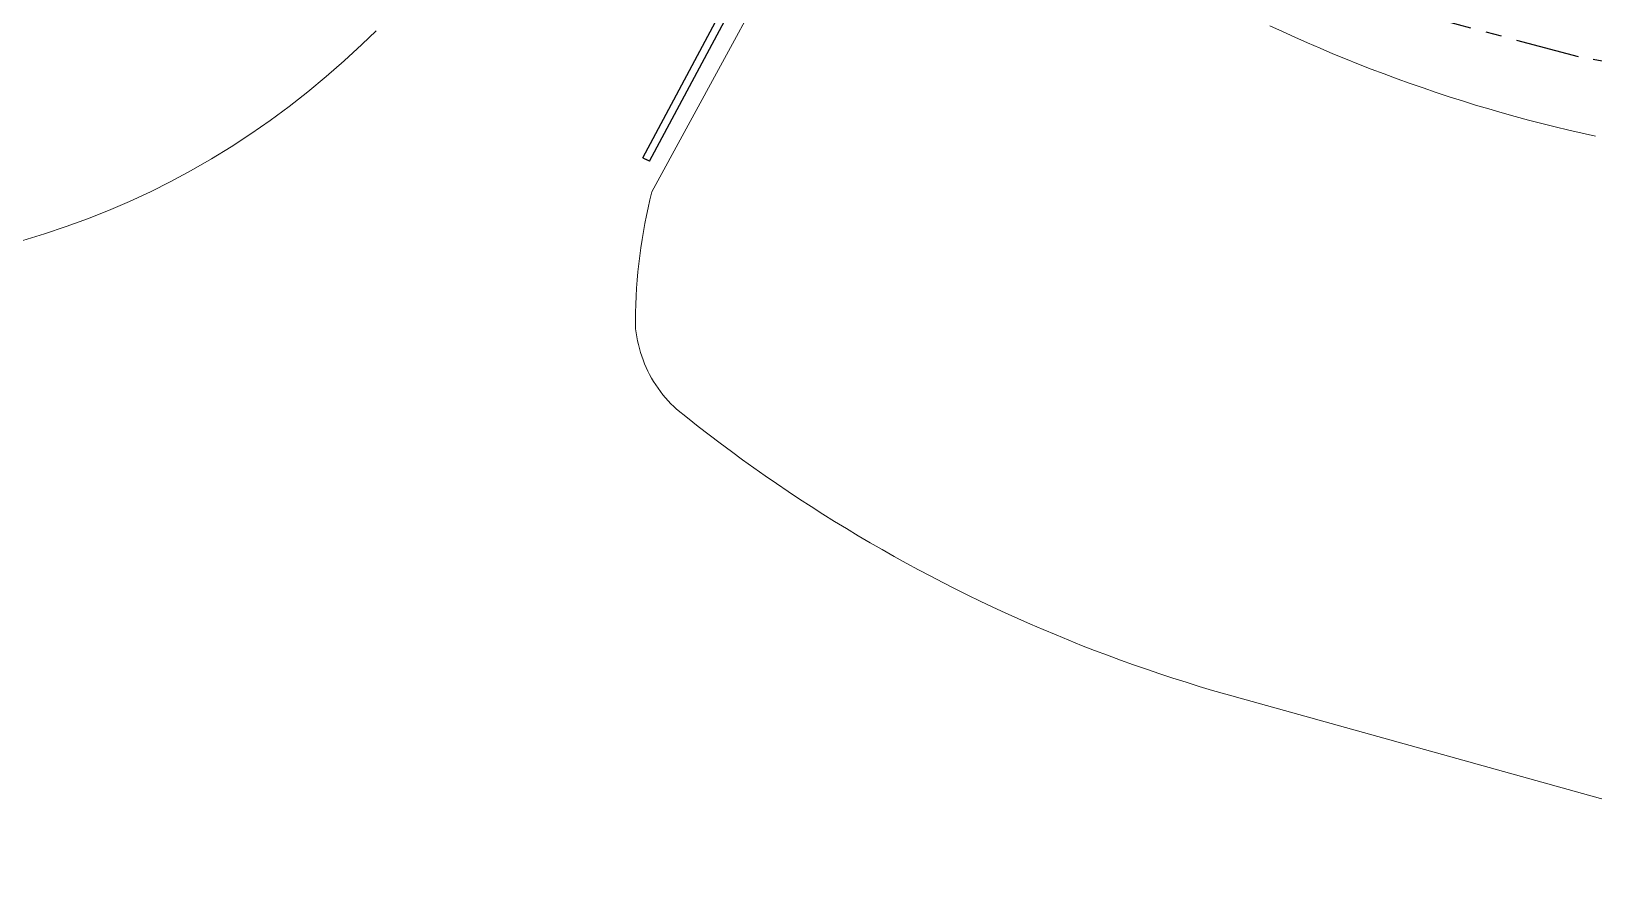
# Model space of a CAD drawing. Header units: metres. Extents: x 307635 to 308805, y 6256169 to 6257356.
# Drawn here: x 308543.5 to 308641.4, y 6256194 to 6256246.9 of the extents above; entities that cross this region are included whole.
import ezdxf

# ---------------------------------------------------------------- set-up
doc = ezdxf.new("R2010")
doc.units = ezdxf.units.M
doc.linetypes.add('Cable Exist UG', pattern=[7, 4, -1, 1, -1])
for name, color, linetype, lineweight in [('Cadastre Buildings_SP_EXT', 78, 'Continuous', 15), ('Cadastre Land Parcels_SP_EXT', 118, 'Continuous', 15), ('Mains_TR_EXT', 211, 'Continuous', 25)]:
    doc.layers.add(name, color=color, linetype=linetype, lineweight=lineweight)
doc.layers.add('Duct_SP_EXT', color=30, linetype='Continuous')

msp = doc.modelspace()

# ---------------------------------------------------------------- linework, layer by layer
at = {"layer": 'Cadastre Buildings_SP_EXT', "linetype": 'Continuous'}
for points in [[(308593.55, 6256257.29), (308582.418, 6256236.838), (308582.295, 6256236.343), (308582.181, 6256235.846), (308582.074, 6256235.347), (308581.974, 6256234.847), (308581.883, 6256234.345), (308581.798, 6256233.842), (308581.723, 6256233.337), (308581.655, 6256232.832), (308581.595, 6256232.325), (308581.543, 6256231.818), (308581.498, 6256231.31), (308581.462, 6256230.801), (308581.433, 6256230.291), (308581.413, 6256229.781), (308581.4, 6256229.272), (308581.395, 6256228.762), (308581.399, 6256228.252), (308581.429, 6256228.003), (308581.468, 6256227.754), (308581.516, 6256227.507), (308581.57, 6256227.261), (308581.633, 6256227.018), (308581.702, 6256226.776), (308581.779, 6256226.537), (308581.865, 6256226.301), (308581.957, 6256226.067), (308582.056, 6256225.836), (308582.164, 6256225.609), (308582.278, 6256225.384), (308582.399, 6256225.164), (308582.527, 6256224.948), (308582.662, 6256224.735), (308582.803, 6256224.527), (308582.951, 6256224.325), (308583.105, 6256224.126), (308583.266, 6256223.932), (308583.433, 6256223.743), (308583.605, 6256223.561), (308583.783, 6256223.383), (308583.966, 6256223.211), (308584.644, 6256222.669), (308585.325, 6256222.133), (308586.012, 6256221.602), (308586.704, 6256221.079), (308587.4, 6256220.561), (308588.101, 6256220.05), (308588.806, 6256219.544), (308589.515, 6256219.045), (308590.229, 6256218.553), (308590.948, 6256218.067), (308591.671, 6256217.587), (308592.398, 6256217.114), (308593.129, 6256216.647), (308593.865, 6256216.187), (308594.604, 6256215.734), (308595.348, 6256215.287), (308596.096, 6256214.846), (308596.847, 6256214.413), (308597.602, 6256213.987), (308598.361, 6256213.566), (308599.124, 6256213.153), (308599.891, 6256212.747), (308600.661, 6256212.347), (308601.434, 6256211.954), (308602.211, 6256211.569), (308602.992, 6256211.19), (308603.775, 6256210.818), (308604.562, 6256210.454), (308605.353, 6256210.096), (308606.146, 6256209.744), (308606.943, 6256209.401), (308607.743, 6256209.065), (308608.545, 6256208.736), (308609.351, 6256208.414), (308610.159, 6256208.099), (308610.97, 6256207.791), (308611.784, 6256207.491), (308612.601, 6256207.198), (308613.419, 6256206.912), (308614.241, 6256206.633), (308615.066, 6256206.362), (308615.892, 6256206.098), (308616.721, 6256205.843), (308617.552, 6256205.594), (308618.385, 6256205.352), (308659.259, 6256193.974)], [(308641.561, 6256240.322), (308640.717, 6256240.51), (308639.875, 6256240.705), (308639.034, 6256240.907), (308638.197, 6256241.116), (308637.36, 6256241.334), (308636.526, 6256241.56), (308635.694, 6256241.793), (308634.864, 6256242.033), (308634.035, 6256242.281), (308633.21, 6256242.536), (308632.386, 6256242.799), (308631.565, 6256243.07), (308630.747, 6256243.348), (308629.931, 6256243.633), (308629.119, 6256243.926), (308628.307, 6256244.225), (308627.5, 6256244.533), (308626.695, 6256244.847), (308625.893, 6256245.169), (308625.094, 6256245.498), (308624.298, 6256245.835), (308623.505, 6256246.178), (308622.715, 6256246.529), (308621.928, 6256246.886), (308621.145, 6256247.251)]]:
    msp.add_lwpolyline(points, dxfattribs=at)
at = {"layer": 'Cadastre Land Parcels_SP_EXT', "linetype": 'Continuous'}
msp.add_lwpolyline([(308542.733, 6256233.701), (308544.356, 6256234.216), (308545.704, 6256234.659), (308547.043, 6256235.143), (308548.371, 6256235.668), (308549.688, 6256236.235), (308550.991, 6256236.844), (308552.28, 6256237.491), (308553.554, 6256238.177), (308554.814, 6256238.905), (308556.058, 6256239.67), (308557.284, 6256240.473), (308558.492, 6256241.315), (308559.682, 6256242.193), (308560.853, 6256243.11), (308562.002, 6256244.061), (308563.131, 6256245.047), (308564.239, 6256246.069), (308565.132, 6256246.939)], dxfattribs=at)
msp.add_lwpolyline([(308542.733, 6256233.701), (308544.356, 6256234.216), (308545.704, 6256234.659), (308547.043, 6256235.143), (308548.371, 6256235.668), (308549.688, 6256236.235), (308550.991, 6256236.844), (308552.28, 6256237.491), (308553.554, 6256238.177), (308554.814, 6256238.905), (308556.058, 6256239.67), (308557.284, 6256240.473), (308558.492, 6256241.315), (308559.682, 6256242.193), (308560.853, 6256243.11), (308562.002, 6256244.061), (308563.131, 6256245.047), (308564.239, 6256246.069), (308565.132, 6256246.939)], dxfattribs=at)
at = {"layer": 'Duct_SP_EXT'}
for p, q in [((308581.847, 6256238.979), (308591.539, 6256257.111)), ((308582.27, 6256238.753), (308591.963, 6256256.885)), ((308581.847, 6256238.979), (308582.058, 6256238.866)), ((308582.27, 6256238.753), (308582.058, 6256238.866))]:
    msp.add_line(p, q, dxfattribs=at)
at = {"layer": 'Mains_TR_EXT', "linetype": 'Cable Exist UG'}
msp.add_lwpolyline([(308652.221, 6256243.154), (308640.496, 6256245.296), (308629.22, 6256248.309), (308620.694, 6256252.291), (308601.573, 6256262.473), (308583.863, 6256279.008), (308583.863, 6256279.008), (308552.672, 6256309.903), (308518.328, 6256361.781), (308518.328, 6256361.781, 0.187645), (308498.695, 6256373.682), (308498.695, 6256373.682), (308470.309, 6256381.954), (308462.286, 6256382.553), (308460.524, 6256382.169)], format="xyb", dxfattribs=at)

doc.saveas('drawing.dxf')
